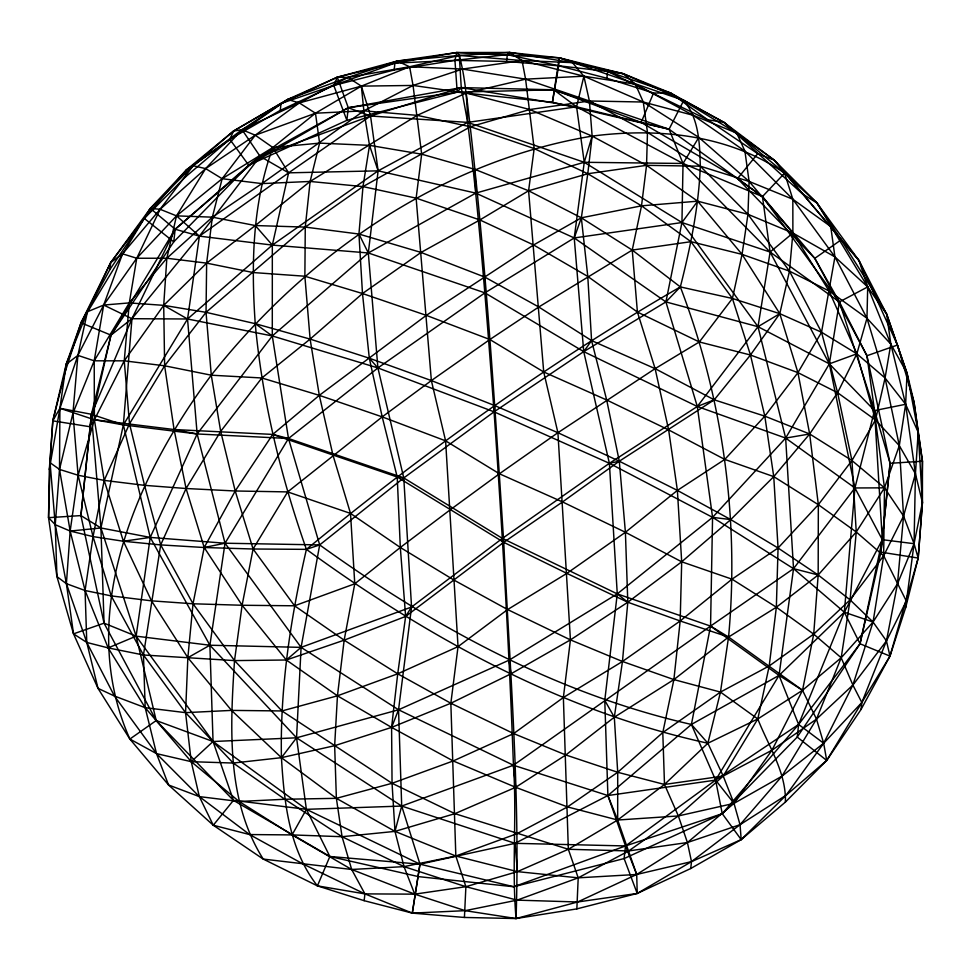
<?xml version="1.0" encoding="UTF-8"?>
<svg xmlns="http://www.w3.org/2000/svg" width="971" height="971" viewBox="0 0 971 971"><rect width="100%" height="100%" fill="white"/><g stroke="black" fill="none" stroke-linecap="round" stroke-linejoin="round"><path stroke-width="1.46" d="M683.754 100.414L669.068 129.228L552.414 102.258L559.247 57.823L683.754 100.414L723.832 122.273L784.617 173.141L816.951 202.975L841.129 239.861L873.002 290.547L886.693 314.191L890.82 344.11L905.64 404.276L915.435 473.787L922.438 502.59L914.063 543.699L897.495 583.765L873.05 622.035L841.189 657.768L802.532 690.284L757.805 718.965L707.883 743.24L664.492 784.459L617.677 820.022L568.338 849.273L517.409 871.63L465.886 886.693L414.726 894.157L364.914 893.878L317.42 885.868L329.861 856.495L306.387 809.328L296.556 737.802L301.095 647.366L319.677 544.913L288.484 438.491L272.293 335.954L272.329 245.093L288.605 172.838L370.546 116.01L461.249 87.596L553.786 89.793L669.068 129.228L762.453 196.579L814.79 258.347L839.393 301.92L866.957 355.738L890.079 463.313L880.94 552.147L860.027 643.761L797.24 737.062L722.266 813.686L624.122 858.558L513.793 886.754L418.586 876.643L329.861 856.495L233.441 800.359L156.21 720.555L104.043 623.164L80.921 515.589L91.444 414.289L110.973 335.141L175.156 229.229L248.734 165.228L260.094 156.355L348.273 107.732L461.249 87.596L576.592 106.81L669.068 129.228L683.026 163.48L770.112 252.047L839.393 301.92L874.519 410.587L890.079 463.313L880.94 552.147L918.19 558.058L922.438 502.59L922.45 461.225L914.063 402.297L907.035 373.155L886.693 314.191L859.019 260.568L816.951 202.975L774.118 160.033L723.832 122.273L670.439 92.937L623.285 73.711L559.247 57.823L509.508 52.458L456.771 52.531L397.212 61.052L337.301 77.195L287.647 99.455L233.513 131.061L186.383 169.913L150.335 208.413L110.694 262.595L81.018 322.797L66.174 364.259L52.81 420.844L49.315 469.515L48.55 517.677L56.937 576.604L73.529 633.857L97.998 688.354L129.871 739.052L168.541 784.969L213.28 825.241L263.226 859.08L317.42 885.868L364.161 900.675L412.287 913.116L464.429 917.461L516.05 918.542L576.847 908.892L637.219 893.454L690.733 868.523L741.201 839.624L785.381 802.095L826.709 760.475L861.071 709.413L889.982 656.105L905.579 607.846L918.19 558.058L922.438 502.59L918.19 432.204L914.063 402.297L897.471 345.045L859.019 260.568L774.118 160.033L736.758 133.124L670.439 92.937L607.591 71.429L559.247 57.823L456.771 52.531L394.918 63.115L337.301 77.195L281.032 103.484L233.513 131.061L193.205 165.738L150.335 208.413L81.018 322.797L65.421 371.056L52.81 420.844L50.067 462.718L48.55 517.677L55.25 524.704L70.167 531.052L93.034 536.599L123.402 541.248L160.688 544.913L204.201 547.51L253.079 549.003L306.411 549.355L319.677 544.913L403.766 477.938L494.069 411.825L583.729 351.623L665.912 301.92L680.343 286.918C690.369 247.326 698.768 207.126 700.297 166.199C699.715 143.514 699.071 118.693 683.754 100.414L623.285 73.711L572.453 62.642L509.508 52.458L459.307 55.456L397.212 61.052L347.909 77.437L287.647 99.455L186.383 169.913L144.291 218.426L110.694 262.595L87.451 311.74L66.174 364.259L59.911 408.269L49.315 469.515M785.381 802.095C786.449 772.479 768.267 745.752 757.805 718.965L720.47 692.08L673.886 679.591L622.46 661.482L570.426 639.889L507.615 609.557L454.367 580.306L400.319 547.474L350.519 513.416L287.671 491.909L235.213 490.986L186.068 488.51L144.545 485.342L104.2 480.39L78.105 475.244L59.51 469.406L50.067 462.718L55.25 524.704L66.404 583.68L73.529 633.857L86.771 642.45L108.169 647.9L143.465 655L234.521 660.596L286.336 660.001L344.159 640.168L405.635 616.427L503.743 542.316L562.537 501.934L619.292 461.213L714.243 399.834L750.462 355.01L779.798 313.669L789.459 271.127L792.882 233.052L792.834 199.249L784.617 173.141C728.262 134.508 658.435 127.589 592.14 136.11L584.251 162.291L574.237 237.944L583.729 351.623L609.387 463.301L617.265 593.876L604.775 700.346L607.895 795.54L625.506 845.947L624.122 858.558L637.219 893.454L691.498 861.629L741.201 839.624L786.146 795.2L826.709 760.475L889.982 656.105L886.45 640.933L873.05 622.035L850.098 599.872L818.177 574.99L778.062 548.008L730.738 519.582L677.382 490.404L619.292 461.213L557.912 432.714L494.761 405.611L431.367 380.571L369.308 358.214L310.113 339.097L255.239 323.671L206.034 312.334L163.711 305.355L129.301 302.903L103.679 305.052L87.451 311.74L77.898 355.386L59.911 408.269L59.51 469.406L70.167 531.052L85.072 590.514L108.169 647.9L145.189 707.689L191.251 761.677L239.133 801.488L292.065 834.914L351.66 869.47L414.726 894.157L465.182 910.664L516.05 918.542L577.599 901.986L637.219 893.454L636.709 874.47L617.677 820.022L617.714 772.285L614.315 717.217L622.46 661.482L627.8 602.226L625.409 532.29L619.292 461.213L606.681 399.991L591.582 340.603L587.783 276.444L581.338 217.82L587.783 173.736L592.14 136.11L589.397 100.996L583.874 76.199L572.453 62.642L522.046 60.542L459.307 55.456L409.604 66.744L347.909 77.437L337.301 77.195L333.781 85.448L280.267 110.378L229.799 139.278L185.619 176.807L144.291 218.426L109.929 269.489L81.018 322.797L110.973 335.141L131.959 318.706L199.395 236.135L260.094 156.355L370.546 116.01L467.658 122.395L576.592 106.81L683.026 163.48L762.453 196.579L839.393 301.92L829.343 363.858L854.929 487.964L882.311 539.682L860.027 643.761L798.623 724.451L722.266 813.686L625.506 845.947L513.793 886.754L419.97 864.178L329.861 856.495M905.579 607.846L914.063 543.699L915.435 473.787L899.304 445.616L875.466 419.97L837.597 392.709L797.931 372.633L750.462 355.01L699.338 341.962L637.413 312.055L587.783 276.444L533.589 244.971L479.88 219.944L416.134 198.145L362.984 186.602L310.125 181.456L261.927 183.604L222.153 178.713L205.646 168.614L193.205 165.738L160.081 209.275L122.528 253.832L103.679 305.052L77.898 355.386L72.934 413.221L78.105 475.244L93.034 536.599L111.18 595.891L143.465 655L185.57 712.653L233.234 763.048L284.831 799.254L342.059 836.711L404.021 866.63L465.886 886.693L517.118 900.141L577.599 901.986L636.709 874.47L687.419 842.537L734.003 803.381L771.981 750.219L802.532 690.284L813.71 634.124L818.177 574.99L818.335 504.689L809.668 433.976L797.931 372.633L779.798 313.669L742.062 254.378L697.651 201.179L646.552 165.325L592.14 136.11L529.778 109.529L466.226 93.034L413.051 85.448L361.358 86.128L299.286 102.902L242.058 129.701L193.205 165.738L186.383 169.913L185.619 176.807M317.42 885.868C289.006 849.698 284.09 802.022 281.432 757.671C279.964 687.444 290.693 617.629 306.411 549.355C280.728 476.421 262.328 400.768 255.239 323.671C251.137 264.598 252.302 203.74 272.851 147.507L315.478 113.219L361.358 86.128L409.604 66.744L462.487 69.062L525.578 79.161L589.397 100.996L647.475 132.359L700.297 166.199L747.961 214.3L789.459 271.127L821.539 332.24L837.597 392.709L851.943 460.533L856.252 531.987L850.098 599.872L841.189 657.768L816.49 719.123L781.873 776.254L740.036 824.707L691.498 861.629L636.709 874.47L578.206 877.833L517.409 871.63L455.836 856.021L394.991 831.382L336.379 798.332L281.432 757.671L231.511 710.396L187.852 657.695L151.512 600.843L123.402 541.248L104.2 480.39L94.393 419.739L94.211 360.811L103.679 305.052L136.753 258.25L176.504 215.865L222.153 178.713L272.851 147.507L319.605 143.125L369.526 145.359L421.669 154.183L475.025 169.415L528.588 190.765L581.338 217.82L632.242 250.081L680.343 286.918L732.425 298.473L779.798 313.669L821.539 332.24L856.859 353.808L885.067 377.974L905.64 404.276L918.19 432.204L922.45 461.225L921.685 509.387M466.226 93.034C484.59 242.228 493.984 392.357 503.743 542.316C509.726 667.587 520.262 793.076 516.05 918.542C511.644 867.564 517.033 816.344 513.428 765.245C509.168 647.329 502.201 529.535 494.069 411.825C486.75 315.223 479.65 218.56 467.658 122.395C467.245 99.855 465.073 77.304 459.307 55.456L456.771 52.531L454.95 60.36L457.207 92.148L346.878 120.343L248.734 165.228L173.76 241.84L110.973 335.141L90.06 426.755L52.81 420.844L59.911 408.269L91.444 414.289L123.366 424.897L197.149 433.964L288.484 438.491L403.766 477.938L502.395 538.395L617.265 593.876L710.554 626.101L728.566 637.025L802.532 690.284L816.49 719.123L823.675 743.252L826.709 760.475L797.24 737.062L798.623 724.451L844.333 612.216L882.311 539.682L874.519 410.587L866.957 355.738L814.79 258.347L737.559 178.543L641.139 122.407L553.786 89.793L457.207 92.148L348.273 107.732L248.734 165.228L229.799 139.278L233.513 131.061L242.058 129.701L287.647 99.455L299.286 102.902L315.478 113.219L363.858 110.828L417.178 115.367L470.437 126.752L534.184 148.563L587.783 173.736L641.515 205.828L690.964 241.682L732.425 298.473L750.462 355.01L764.808 416.158L773.753 476.627L778.062 548.008L776.351 607.215L769.226 665.948L757.805 718.965L723.213 776.06L678.341 815.943L628.662 850.948L578.206 877.833L517.118 900.141L465.182 910.664L412.287 913.116L364.914 893.878L302.988 863.972L249.608 834.562L199.334 796.608L156.513 753.617L114.444 696.025L86.771 642.45L66.404 583.68L70.167 531.052L78.105 475.244L94.393 419.739L124.252 360.836L163.711 305.355L206.641 263.129L255.276 225.539L310.125 181.456L417.178 115.367L466.226 93.034L525.578 79.161L583.874 76.199L635.35 84.149L693.27 115.331L736.758 133.124L744.915 151.1L749.102 181.431L747.961 214.3L742.062 254.378L732.425 298.473L699.338 341.962L655.122 368.652L557.912 432.714L499.422 473.775L450.119 509.872L400.319 547.474L354.767 583.789L294.553 605.795L242.107 605.261L193.023 603.78L151.512 600.843L111.18 595.891L85.072 590.514L66.404 583.68L56.937 576.604L55.25 524.704L59.51 469.406L72.934 413.221L94.211 360.811L129.301 302.903L166.842 258.237L212.346 217.164L261.927 183.604L363.858 110.828L413.051 85.448L462.487 69.062L522.046 60.542L583.874 76.199L643.288 102.028L693.27 115.331L744.915 151.1L792.834 199.249L834.939 256.902L866.969 318.257L885.067 377.974L899.304 445.616L903.552 516.05L897.495 583.765L886.45 640.933L861.835 702.506L861.071 709.413M337.301 77.195L348.273 107.732L346.878 120.343L333.781 85.448L394.153 70.009L454.95 60.36L507.323 54.631L558.713 65.785L606.839 78.226L653.58 93.034L670.439 92.937L707.774 119.821L757.72 153.661L774.118 160.033L859.019 260.568L867.698 286.918L890.82 344.11L885.067 377.974L875.466 419.97L851.943 460.533L818.335 504.689L778.062 548.008L732 579.165L680.173 620.979L622.46 661.482L563.374 697.518L513.647 733.578L453.19 760.961L392.053 783.294L336.379 798.332L284.831 799.254L239.133 801.488L199.334 796.608L168.541 784.969L156.513 753.617L145.189 707.689L143.465 655L160.688 544.913L186.068 488.51L220.684 431.379L261.842 377.974L310.113 339.097L362.486 293.533L421.05 252.436L479.88 219.944L528.588 190.765L587.783 173.736L646.552 165.325L700.297 166.199L749.102 181.431L792.834 199.249L830.739 226.546L834.939 256.902L821.539 332.24L797.931 372.633L764.808 416.158L724.779 459.417L677.382 490.404L625.409 532.29L566.858 573.388L507.615 609.557L458.033 646.637L397.722 673.801L337.447 695.819L281.942 710.954L231.511 710.396L185.57 712.653L145.189 707.689L114.444 696.025L97.998 688.354L86.771 642.45L85.072 590.514L93.034 536.599L104.2 480.39L129.507 423.757L164.633 365.8L206.034 312.334L305.27 227.105L362.984 186.602L470.437 126.752L529.778 109.529L589.397 100.996L643.288 102.028L698.817 137.397L749.102 181.431L792.882 233.052L829.1 290.997L856.859 353.808L875.466 419.97L884.484 487.843L883.659 555.764L873.05 622.035L852.89 685.053L823.675 743.252L786.146 795.2L740.036 824.707L687.419 842.537L628.662 850.948L568.338 849.273L454.914 813.662L392.053 783.294L281.942 710.954L234.521 660.596L193.023 603.78L160.688 544.913L144.545 485.342L129.507 423.757L124.252 360.836L129.301 302.903L136.753 258.25L160.081 209.275L205.646 168.614L242.058 129.701L255.252 135.212L272.851 147.507L288.605 172.838L378.12 170.847L475.802 193.12L574.237 237.944L665.912 301.92L757.999 326.693L829.343 363.858L874.519 410.587L905.64 404.276L907.035 373.155L886.693 314.191L867.698 286.918L816.951 202.975L802.459 193.933L723.832 122.273L707.774 119.821L607.591 71.429L558.713 65.785L506.571 61.44L454.95 60.36L394.918 63.115L333.781 85.448L281.032 103.484L280.267 110.378M70.167 531.052L100.935 527.969L150.226 537.412L225.029 543.214L319.677 544.913C431.828 625.664 555.752 693.622 691.413 724.451L707.883 743.24L723.213 776.06L734.003 803.381L740.036 824.707L741.201 839.624L722.266 813.686L715.591 780.126L691.413 724.451L710.554 626.101L712.568 517.349L697.299 406.473L665.912 301.92L681.945 222.541L683.026 163.48L698.817 137.397M905.64 404.276L899.304 445.616L884.484 487.843L856.252 531.987L818.177 574.99L776.351 607.215L728.566 637.025L673.886 679.591L614.315 717.217L565.814 754.977L515.662 787.311L454.914 813.662L394.991 831.382L342.059 836.711L292.065 834.914L249.608 834.562L213.28 825.241L199.334 796.608L191.251 761.677L185.57 712.653L187.852 657.695L193.023 603.78L204.201 547.51L235.213 490.986L272.73 434.413L319.313 395.355L426.305 315.357L533.589 244.971L581.338 217.82L641.515 205.828L697.651 201.179L747.961 214.3L792.882 233.052L834.939 256.902L867.698 286.918L866.969 318.257L856.859 353.808L837.597 392.709L809.668 433.976L773.753 476.627L730.738 519.582L681.691 561.796L627.8 602.226L570.426 639.889L510.94 673.838L450.847 703.247L391.592 727.4L334.655 745.692L281.432 757.671L233.234 763.048L191.251 761.677L156.513 753.617L129.871 739.052C74.658 615.189 136.122 476.057 211.277 375.194C305.695 255.519 439.851 161.368 592.14 136.11M728.566 637.025C739.501 518.635 722.74 397.976 680.343 286.918C548.251 363.093 424.048 452.498 306.411 549.355C426.888 637.122 561.214 711.209 707.883 743.24L720.47 692.08L728.566 637.025L680.173 620.979L627.8 602.226L566.858 573.388L503.743 542.316L397.224 477.016L272.73 434.413L174.076 429.534L94.393 419.739L59.911 408.269M823.675 743.252L781.873 776.254L734.003 803.381L678.341 815.943L617.677 820.022L567.513 806.913L515.662 787.311L453.19 760.961L391.592 727.4L337.447 695.819L286.336 660.001L242.107 605.261L204.201 547.51L186.068 488.51L174.076 429.534L164.633 365.8L163.711 305.355L166.842 258.237L176.504 215.865L205.646 168.614L255.252 135.212L299.286 102.902L347.909 77.437L361.358 86.128L370.546 116.01L378.12 170.847L368.312 252.958L377.913 367.936L403.766 477.938L411.558 607.021L398.547 709.777L401.703 806.064L419.97 864.178L412.287 913.116L419.97 864.178L515.055 843.326L625.506 845.947L715.591 780.126L798.623 724.451L823.675 743.252L861.835 702.506L852.89 685.053L841.189 657.768L813.71 634.124L776.351 607.215L732 579.165L681.691 561.796L625.409 532.29L562.537 501.934L499.422 473.775L445.604 440.846L382.21 416.875L319.313 395.355L261.842 377.974L211.277 375.194L164.633 365.8L124.252 360.836L94.211 360.811L77.898 355.386L66.174 364.259L65.421 371.056M559.247 57.823L558.713 65.785L552.414 102.258L457.207 92.148L461.249 87.596L459.307 55.456M103.679 305.052L131.959 318.706L187.549 318.986L272.293 335.954L377.913 367.936L494.069 411.825L609.387 463.301L712.568 517.349L793.525 568.654L844.333 612.216L860.027 643.761L889.982 656.105L918.19 558.058L914.063 543.699L903.552 516.05L884.484 487.843L851.943 460.533L809.668 433.976L764.808 416.158L714.243 399.834L697.299 406.473L609.387 463.301L502.395 538.395L411.558 607.021L301.095 647.366L209.894 645.23L136.122 636.163L104.043 623.164L100.935 527.969L123.366 424.897L131.959 318.706L175.156 229.229L260.094 156.355L288.605 172.838L199.395 236.135L187.549 318.986L197.149 433.964L225.029 543.214L301.095 647.366L398.547 709.777L513.428 765.245L607.895 795.54L715.591 780.126L779.045 675.403L844.333 612.216L854.929 487.964L874.519 410.587M414.726 894.157L404.021 866.63L394.991 831.382L392.053 783.294L391.592 727.4L397.722 673.801L405.635 616.427L400.319 547.474L397.224 477.016L382.21 416.875L369.308 358.214L362.486 293.533L358.942 234.035L362.984 186.602L369.526 145.359L363.858 110.828L361.358 86.128M419.97 864.178L306.387 809.328L213.05 741.516L156.21 720.555L136.122 636.163L100.935 527.969L80.921 515.589L91.444 414.289L131.959 318.706M109.929 269.489L110.694 262.595L122.528 253.832L136.753 258.25L166.842 258.237L206.641 263.129L253.043 272.535L304.87 276.225L362.486 293.533L426.305 315.357L489.857 339.522L543.724 371.978L606.681 399.991L668.643 429.91L724.779 459.417L773.753 476.627L818.335 504.689L856.252 531.987L883.659 555.764L906.331 601.037L886.45 640.933L852.89 685.053L816.49 719.123L771.981 750.219L723.213 776.06L664.492 784.459L617.714 772.285L565.814 754.977L513.647 733.578L450.847 703.247L397.722 673.801L344.159 640.168L294.553 605.795L253.079 549.003L235.213 490.986L220.684 431.379L211.277 375.194L206.034 312.334L206.641 263.129L212.346 217.164L222.153 178.713L255.252 135.212L315.478 113.219L319.605 143.125L310.125 181.456L305.27 227.105L304.87 276.225L310.113 339.097L319.313 395.355L332.992 455.265L350.519 513.416L354.767 583.789L344.159 640.168L337.447 695.819L334.655 745.692L336.379 798.332L342.059 836.711L351.66 869.47L364.914 893.878L364.161 900.675M150.335 208.413L175.156 229.229L173.76 241.84L144.291 218.426L150.335 208.413L160.081 209.275L176.504 215.865L199.395 236.135L272.329 245.093L368.312 252.958L484.905 292.854L583.729 351.623L697.299 406.473L785.648 438.091L854.929 487.964L884.484 487.843M394.153 70.009L394.918 63.115L397.212 61.052L409.604 66.744L413.051 85.448L421.669 154.183L416.134 198.145L431.367 380.571L445.604 440.846L458.033 646.637L450.847 703.247L455.836 856.021L465.886 886.693L464.429 917.461M506.571 61.44L507.323 54.631L509.508 52.458L522.046 60.542L525.578 79.161L534.184 148.563L528.588 190.765L543.724 371.978L557.912 432.714L570.426 639.889L563.374 697.518L568.338 849.273L578.206 877.833L576.847 908.892M494.069 411.825L494.761 405.611M606.839 78.226L607.591 71.429L623.285 73.711L635.35 84.149L643.288 102.028L647.475 132.359L646.552 165.325L641.515 205.828L632.242 250.081L637.413 312.055L655.122 368.652L668.643 429.91L677.382 490.404L681.691 561.796L680.173 620.979L673.886 679.591L662.792 732.559L664.492 784.459L678.341 815.943L687.419 842.537L691.498 861.629L690.733 868.523M798.623 724.451L779.045 675.403L793.525 568.654L785.648 438.091L757.999 326.693L681.945 222.541L584.251 162.291L467.658 122.395L378.12 170.847L272.329 245.093L187.549 318.986L123.366 424.897L150.226 537.412L209.894 645.23L296.556 737.802L401.703 806.064L515.055 843.326L607.895 795.54L691.413 724.451L779.045 675.403L802.532 690.284M213.28 825.241L233.441 800.359L213.05 741.516L136.122 636.163L150.226 537.412L197.149 433.964L272.293 335.954L368.312 252.958L475.802 193.12L584.251 162.291L683.026 163.48M213.05 741.516L209.894 645.23L225.029 543.214L288.484 438.491L377.913 367.936L484.905 292.854L574.237 237.944L681.945 222.541L770.112 252.047L829.343 363.858L785.648 438.091L712.568 517.349L617.265 593.876L509.059 660.183L398.547 709.777L296.556 737.802L213.05 741.516L191.251 761.677M697.299 406.473L757.999 326.693L770.112 252.047L762.453 196.579L737.559 178.543L757.72 153.661M584.251 162.291L576.592 106.81L583.874 76.199M394.991 831.382L401.703 806.064L513.428 765.245L710.554 626.101L793.525 568.654L854.929 487.964M574.237 237.944L581.338 217.82M391.592 727.4L398.547 709.777M641.139 122.407L653.58 93.034M292.065 834.914L306.387 809.328L401.703 806.064M405.635 616.427L411.558 607.021M583.729 351.623L591.582 340.603L655.122 368.652L714.243 399.834M681.945 222.541L697.651 201.179M281.432 757.671L296.556 737.802M762.453 196.579L784.617 173.141M286.336 660.001L301.095 647.366M770.112 252.047L792.882 233.052M129.871 739.052L156.21 720.555M814.79 258.347L841.129 239.861M757.999 326.693L779.798 313.669M187.852 657.695L209.894 645.23M839.393 301.92L867.698 286.918M108.169 647.9L136.122 636.163M829.343 363.858L856.859 353.808M73.529 633.857L104.043 623.164M866.957 355.738L897.471 345.045M609.387 463.301L619.292 461.213M204.201 547.51L225.029 543.214M785.648 438.091L809.668 433.976M123.402 541.248L150.226 537.412M48.55 517.677L80.921 515.589M890.079 463.313L922.45 461.225M176.504 215.865L212.346 217.164L255.276 225.539L305.27 227.105L358.942 234.035L421.05 252.436L484.857 277.123L538.771 306.994L591.582 340.603M712.568 517.349L730.738 519.582M233.441 800.359L306.387 809.328M882.311 539.682L914.063 543.699M397.224 477.016L403.766 477.938M94.393 419.739L123.366 424.897M174.076 429.534L197.149 433.964M793.525 568.654L818.177 574.99M272.73 434.413L288.484 438.491M175.156 229.229L199.395 236.135M844.333 612.216L873.05 622.035M348.273 107.732L370.546 116.01M163.711 305.355L187.549 318.986M710.554 626.101L779.045 675.403M255.239 323.671L272.293 335.954M553.786 89.793L576.592 106.81M617.265 593.876L627.8 602.226M369.308 358.214L377.913 367.936M255.276 225.539L272.329 245.093M715.591 780.126L734.003 803.381M242.058 129.701L260.094 156.355M604.775 700.346L614.315 717.217M358.942 234.035L368.312 252.958M607.895 795.54L617.677 820.022M625.506 845.947L636.709 874.47M502.395 538.395L503.743 542.316M369.526 145.359L378.12 170.847M461.249 87.596L467.658 122.395M509.059 660.183L510.94 673.838M513.428 765.245L515.662 787.311M515.055 843.326L517.409 871.63M91.444 414.289L100.935 527.969M475.025 169.415L475.802 193.12M484.857 277.123L484.905 292.854M234.521 660.596C230.212 727.097 226.109 800.383 263.226 859.08L351.66 869.47L404.021 866.63L455.836 856.021L516.924 833.713L567.513 806.913L617.714 772.285L662.792 732.559L720.47 692.08L769.226 665.948L813.71 634.124L850.098 599.872L883.659 555.764L903.552 516.05L915.435 473.787L918.19 432.204L907.035 373.155L890.82 344.11L866.969 318.257L829.1 290.997L789.459 271.127L742.062 254.378L690.964 241.682L632.242 250.081L538.771 306.994L489.857 339.522L431.367 380.571L382.21 416.875L287.671 491.909L253.079 549.003L242.107 605.261L234.521 660.596"/></g></svg>
